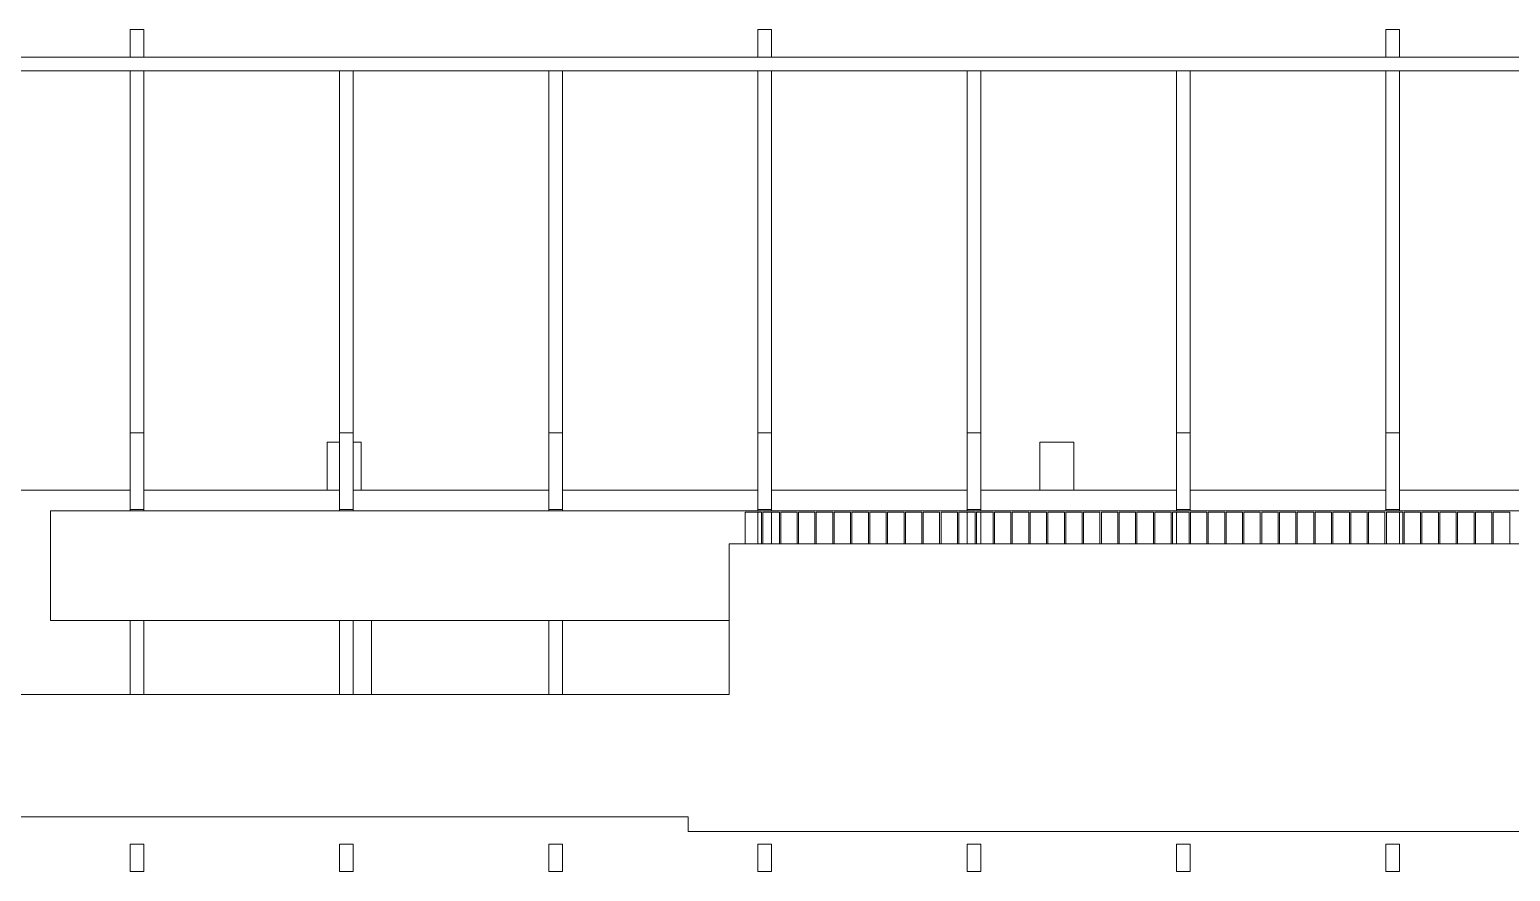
# Model space of a CAD drawing. Header units: metres. Extents: x -223175 to -223082, y -66 to 73.
# Drawn here: x -223151.14 to -223140.34, y -3.13 to 3.01 of the extents above; entities that cross this region are included whole.
import ezdxf

# ---------------------------------------------------------------- set-up
doc = ezdxf.new("R2010")
doc.units = ezdxf.units.M
doc.header["$MEASUREMENT"] = 0
for name, color, linetype in [('ARCHICAD Fenstern', 7, 'Continuous'), ('ARCHICAD Türen', 7, 'Continuous'), ('cs-aussenanlagen.cs', 7, 'Continuous'), ('cs-balkone-terrassen.cs', 7, 'Continuous'), ('cs-neubau.cs', 7, 'Continuous'), ('cs-wand tr.cs', 7, 'Continuous')]:
    doc.layers.add(name, color=color, linetype=linetype)
for name, color, linetype, lineweight, true_color in [('ARCHICAD Fenstern_Stift_Nr__251', 7, 'Continuous', 0, 0x6d6d6d), ('ARCHICAD Türen_Stift_Nr__251', 7, 'Continuous', 0, 0x6d6d6d), ('cs-aussenanlagen.cs_Stift_Nr__251', 7, 'Continuous', 0, 0x6d6d6d), ('cs-balkone-terrassen.cs_Stift_Nr__251', 7, 'Continuous', 0, 0x6d6d6d), ('cs-neubau.cs_Stift_Nr__251', 7, 'Continuous', 0, 0x6d6d6d), ('cs-wand tr.cs_Stift_Nr__251', 7, 'Continuous', 0, 0x6d6d6d)]:
    doc.layers.add(name, color=color, linetype=linetype, lineweight=lineweight, true_color=true_color)

# ---------------------------------------------------------------- blocks, each defined once
blk = doc.blocks.new('Schnittelement_105', base_point=(-223131.116, 0))
at = {"layer": 'cs-neubau.cs_Stift_Nr__251', "color": 251, "linetype": 'Continuous', "lineweight": 0, "true_color": 0x6d6d6d}
for p, q in [((-223151.837, -0.35), (-223150.41, -0.35)), ((-223150.31, -0.35), (-223148.883, -0.35)), ((-223148.783, -0.35), (-223147.355, -0.35)), ((-223147.255, -0.35), (-223145.828, -0.35)), ((-223145.728, -0.35), (-223144.301, -0.35)), ((-223144.201, -0.35), (-223142.773, -0.35)), ((-223142.673, -0.35), (-223141.246, -0.35)), ((-223141.146, -0.35), (-223139.719, -0.35)), ((-223139.619, -0.35), (-223138.191, -0.35)), ((-223138.091, -0.35), (-223136.677, -0.35)), ((-223152.287, -0.9), (-223152.287, -1.84))]:
    blk.add_line(p, q, dxfattribs=at)
blk = doc.blocks.new('Schnittelement_113', base_point=(-223131.116, 0))
at = {"layer": 'cs-neubau.cs_Stift_Nr__251', "color": 251, "linetype": 'Continuous', "lineweight": 0, "true_color": 0x6d6d6d}
for p, q in [((-223146.037, -0.74), (-223146.037, -1.84)), ((-223146.037, -0.74), (-223137.85, -0.74)), ((-223146.037, -1.84), (-223146.337, -1.84)), ((-223146.337, -2.732), (-223146.337, -2.84)), ((-223146.337, -2.84), (-223137.85, -2.84))]:
    blk.add_line(p, q, dxfattribs=at)
blk = doc.blocks.new('Schnittelement_167', base_point=(-223131.116, 0))
at = {"layer": 'cs-balkone-terrassen.cs_Stift_Nr__251', "color": 251, "linetype": 'Continuous', "lineweight": 0, "true_color": 0x6d6d6d}
for p, q in [((-223150.99, -0.5), (-223150.99, -1.3)), ((-223150.99, -0.5), (-223137.758, -0.5)), ((-223137.758, -0.51), (-223137.758, -0.5)), ((-223150.99, -1.3), (-223146.037, -1.3))]:
    blk.add_line(p, q, dxfattribs=at)
blk = doc.blocks.new('Schnittelement_188', base_point=(-223131.116, 0))
at = {"layer": 'ARCHICAD Fenstern_Stift_Nr__251', "color": 251, "linetype": 'Continuous', "lineweight": 0, "true_color": 0x6d6d6d}
for p, q in [((-223140.462, -0.51), (-223140.342, -0.51)), ((-223140.462, -0.74), (-223140.462, -0.51)), ((-223140.342, -0.51), (-223140.342, -0.74))]:
    blk.add_line(p, q, dxfattribs=at)
blk = doc.blocks.new('Schnittelement_189', base_point=(-223131.116, 0))
at = {"layer": 'ARCHICAD Fenstern_Stift_Nr__251', "color": 251, "linetype": 'Continuous', "lineweight": 0, "true_color": 0x6d6d6d}
for p, q in [((-223140.592, -0.51), (-223140.472, -0.51)), ((-223140.592, -0.74), (-223140.592, -0.51)), ((-223140.472, -0.51), (-223140.472, -0.74))]:
    blk.add_line(p, q, dxfattribs=at)
blk = doc.blocks.new('Schnittelement_190', base_point=(-223131.116, 0))
at = {"layer": 'ARCHICAD Fenstern_Stift_Nr__251', "color": 251, "linetype": 'Continuous', "lineweight": 0, "true_color": 0x6d6d6d}
for p, q in [((-223140.722, -0.51), (-223140.602, -0.51)), ((-223140.722, -0.74), (-223140.722, -0.51)), ((-223140.602, -0.51), (-223140.602, -0.74))]:
    blk.add_line(p, q, dxfattribs=at)
blk = doc.blocks.new('Schnittelement_191', base_point=(-223131.116, 0))
at = {"layer": 'ARCHICAD Fenstern_Stift_Nr__251', "color": 251, "linetype": 'Continuous', "lineweight": 0, "true_color": 0x6d6d6d}
for p, q in [((-223140.852, -0.74), (-223140.852, -0.51)), ((-223140.852, -0.51), (-223140.732, -0.51)), ((-223140.732, -0.51), (-223140.732, -0.74))]:
    blk.add_line(p, q, dxfattribs=at)
blk = doc.blocks.new('Schnittelement_192', base_point=(-223131.116, 0))
at = {"layer": 'ARCHICAD Fenstern_Stift_Nr__251', "color": 251, "linetype": 'Continuous', "lineweight": 0, "true_color": 0x6d6d6d}
for p, q in [((-223140.982, -0.51), (-223140.862, -0.51)), ((-223140.982, -0.74), (-223140.982, -0.51)), ((-223140.862, -0.51), (-223140.862, -0.74))]:
    blk.add_line(p, q, dxfattribs=at)
blk = doc.blocks.new('Schnittelement_193', base_point=(-223131.116, 0))
at = {"layer": 'ARCHICAD Fenstern_Stift_Nr__251', "color": 251, "linetype": 'Continuous', "lineweight": 0, "true_color": 0x6d6d6d}
for p, q in [((-223141.112, -0.51), (-223140.992, -0.51)), ((-223141.112, -0.74), (-223141.112, -0.51)), ((-223140.992, -0.51), (-223140.992, -0.74))]:
    blk.add_line(p, q, dxfattribs=at)
blk = doc.blocks.new('Schnittelement_194', base_point=(-223131.116, 0))
at = {"layer": 'ARCHICAD Fenstern_Stift_Nr__251', "color": 251, "linetype": 'Continuous', "lineweight": 0, "true_color": 0x6d6d6d}
for p, q in [((-223141.242, -0.51), (-223141.122, -0.51)), ((-223141.242, -0.74), (-223141.242, -0.51)), ((-223141.122, -0.51), (-223141.122, -0.74))]:
    blk.add_line(p, q, dxfattribs=at)
blk = doc.blocks.new('Schnittelement_195', base_point=(-223131.116, 0))
at = {"layer": 'ARCHICAD Fenstern_Stift_Nr__251', "color": 251, "linetype": 'Continuous', "lineweight": 0, "true_color": 0x6d6d6d}
for p, q in [((-223141.372, -0.74), (-223141.372, -0.51)), ((-223141.372, -0.51), (-223141.252, -0.51)), ((-223141.252, -0.51), (-223141.252, -0.74))]:
    blk.add_line(p, q, dxfattribs=at)
blk = doc.blocks.new('Schnittelement_196', base_point=(-223131.116, 0))
at = {"layer": 'ARCHICAD Fenstern_Stift_Nr__251', "color": 251, "linetype": 'Continuous', "lineweight": 0, "true_color": 0x6d6d6d}
for p, q in [((-223141.502, -0.51), (-223141.382, -0.51)), ((-223141.502, -0.74), (-223141.502, -0.51)), ((-223141.382, -0.51), (-223141.382, -0.74))]:
    blk.add_line(p, q, dxfattribs=at)
blk = doc.blocks.new('Schnittelement_197', base_point=(-223131.116, 0))
at = {"layer": 'ARCHICAD Fenstern_Stift_Nr__251', "color": 251, "linetype": 'Continuous', "lineweight": 0, "true_color": 0x6d6d6d}
for p, q in [((-223141.632, -0.51), (-223141.512, -0.51)), ((-223141.632, -0.74), (-223141.632, -0.51)), ((-223141.512, -0.51), (-223141.512, -0.74))]:
    blk.add_line(p, q, dxfattribs=at)
blk = doc.blocks.new('Schnittelement_198', base_point=(-223131.116, 0))
at = {"layer": 'ARCHICAD Fenstern_Stift_Nr__251', "color": 251, "linetype": 'Continuous', "lineweight": 0, "true_color": 0x6d6d6d}
for p, q in [((-223141.762, -0.51), (-223141.642, -0.51)), ((-223141.762, -0.74), (-223141.762, -0.51)), ((-223141.642, -0.51), (-223141.642, -0.74))]:
    blk.add_line(p, q, dxfattribs=at)
blk = doc.blocks.new('Schnittelement_199', base_point=(-223131.116, 0))
at = {"layer": 'ARCHICAD Fenstern_Stift_Nr__251', "color": 251, "linetype": 'Continuous', "lineweight": 0, "true_color": 0x6d6d6d}
for p, q in [((-223141.892, -0.74), (-223141.892, -0.51)), ((-223141.892, -0.51), (-223141.772, -0.51)), ((-223141.772, -0.51), (-223141.772, -0.74))]:
    blk.add_line(p, q, dxfattribs=at)
blk = doc.blocks.new('Schnittelement_200', base_point=(-223131.116, 0))
at = {"layer": 'ARCHICAD Fenstern_Stift_Nr__251', "color": 251, "linetype": 'Continuous', "lineweight": 0, "true_color": 0x6d6d6d}
for p, q in [((-223142.022, -0.51), (-223141.902, -0.51)), ((-223142.022, -0.74), (-223142.022, -0.51)), ((-223141.902, -0.51), (-223141.902, -0.74))]:
    blk.add_line(p, q, dxfattribs=at)
blk = doc.blocks.new('Schnittelement_201', base_point=(-223131.116, 0))
at = {"layer": 'ARCHICAD Fenstern_Stift_Nr__251', "color": 251, "linetype": 'Continuous', "lineweight": 0, "true_color": 0x6d6d6d}
for p, q in [((-223142.152, -0.51), (-223142.032, -0.51)), ((-223142.152, -0.74), (-223142.152, -0.51)), ((-223142.032, -0.51), (-223142.032, -0.74))]:
    blk.add_line(p, q, dxfattribs=at)
blk = doc.blocks.new('Schnittelement_202', base_point=(-223131.116, 0))
at = {"layer": 'ARCHICAD Fenstern_Stift_Nr__251', "color": 251, "linetype": 'Continuous', "lineweight": 0, "true_color": 0x6d6d6d}
for p, q in [((-223142.282, -0.51), (-223142.162, -0.51)), ((-223142.282, -0.74), (-223142.282, -0.51)), ((-223142.162, -0.51), (-223142.162, -0.74))]:
    blk.add_line(p, q, dxfattribs=at)
blk = doc.blocks.new('Schnittelement_203', base_point=(-223131.116, 0))
at = {"layer": 'ARCHICAD Fenstern_Stift_Nr__251', "color": 251, "linetype": 'Continuous', "lineweight": 0, "true_color": 0x6d6d6d}
for p, q in [((-223142.412, -0.74), (-223142.412, -0.51)), ((-223142.412, -0.51), (-223142.292, -0.51)), ((-223142.292, -0.51), (-223142.292, -0.74))]:
    blk.add_line(p, q, dxfattribs=at)
blk = doc.blocks.new('Schnittelement_204', base_point=(-223131.116, 0))
at = {"layer": 'ARCHICAD Fenstern_Stift_Nr__251', "color": 251, "linetype": 'Continuous', "lineweight": 0, "true_color": 0x6d6d6d}
for p, q in [((-223142.542, -0.51), (-223142.422, -0.51)), ((-223142.542, -0.74), (-223142.542, -0.51)), ((-223142.422, -0.51), (-223142.422, -0.74))]:
    blk.add_line(p, q, dxfattribs=at)
blk = doc.blocks.new('Schnittelement_205', base_point=(-223131.116, 0))
at = {"layer": 'ARCHICAD Fenstern_Stift_Nr__251', "color": 251, "linetype": 'Continuous', "lineweight": 0, "true_color": 0x6d6d6d}
for p, q in [((-223142.672, -0.51), (-223142.552, -0.51)), ((-223142.672, -0.74), (-223142.672, -0.51)), ((-223142.552, -0.51), (-223142.552, -0.74))]:
    blk.add_line(p, q, dxfattribs=at)
blk = doc.blocks.new('Schnittelement_206', base_point=(-223131.116, 0))
at = {"layer": 'ARCHICAD Fenstern_Stift_Nr__251', "color": 251, "linetype": 'Continuous', "lineweight": 0, "true_color": 0x6d6d6d}
for p, q in [((-223142.802, -0.51), (-223142.682, -0.51)), ((-223142.802, -0.74), (-223142.802, -0.51)), ((-223142.682, -0.51), (-223142.682, -0.74))]:
    blk.add_line(p, q, dxfattribs=at)
blk = doc.blocks.new('Schnittelement_207', base_point=(-223131.116, 0))
at = {"layer": 'ARCHICAD Fenstern_Stift_Nr__251', "color": 251, "linetype": 'Continuous', "lineweight": 0, "true_color": 0x6d6d6d}
for p, q in [((-223142.932, -0.74), (-223142.932, -0.51)), ((-223142.932, -0.51), (-223142.812, -0.51)), ((-223142.812, -0.51), (-223142.812, -0.74))]:
    blk.add_line(p, q, dxfattribs=at)
blk = doc.blocks.new('Schnittelement_208', base_point=(-223131.116, 0))
at = {"layer": 'ARCHICAD Fenstern_Stift_Nr__251', "color": 251, "linetype": 'Continuous', "lineweight": 0, "true_color": 0x6d6d6d}
for p, q in [((-223143.062, -0.51), (-223142.942, -0.51)), ((-223143.062, -0.74), (-223143.062, -0.51)), ((-223142.942, -0.51), (-223142.942, -0.74))]:
    blk.add_line(p, q, dxfattribs=at)
blk = doc.blocks.new('Schnittelement_209', base_point=(-223131.116, 0))
at = {"layer": 'ARCHICAD Fenstern_Stift_Nr__251', "color": 251, "linetype": 'Continuous', "lineweight": 0, "true_color": 0x6d6d6d}
for p, q in [((-223143.192, -0.51), (-223143.072, -0.51)), ((-223143.192, -0.74), (-223143.192, -0.51)), ((-223143.072, -0.51), (-223143.072, -0.74))]:
    blk.add_line(p, q, dxfattribs=at)
blk = doc.blocks.new('Schnittelement_210', base_point=(-223131.116, 0))
at = {"layer": 'ARCHICAD Fenstern_Stift_Nr__251', "color": 251, "linetype": 'Continuous', "lineweight": 0, "true_color": 0x6d6d6d}
for p, q in [((-223143.322, -0.51), (-223143.202, -0.51)), ((-223143.322, -0.74), (-223143.322, -0.51)), ((-223143.202, -0.51), (-223143.202, -0.74))]:
    blk.add_line(p, q, dxfattribs=at)
blk = doc.blocks.new('Schnittelement_211', base_point=(-223131.116, 0))
at = {"layer": 'ARCHICAD Fenstern_Stift_Nr__251', "color": 251, "linetype": 'Continuous', "lineweight": 0, "true_color": 0x6d6d6d}
for p, q in [((-223143.452, -0.74), (-223143.452, -0.51)), ((-223143.452, -0.51), (-223143.332, -0.51)), ((-223143.332, -0.51), (-223143.332, -0.74))]:
    blk.add_line(p, q, dxfattribs=at)
blk = doc.blocks.new('Schnittelement_212', base_point=(-223131.116, 0))
at = {"layer": 'ARCHICAD Fenstern_Stift_Nr__251', "color": 251, "linetype": 'Continuous', "lineweight": 0, "true_color": 0x6d6d6d}
for p, q in [((-223143.582, -0.51), (-223143.462, -0.51)), ((-223143.582, -0.74), (-223143.582, -0.51)), ((-223143.462, -0.51), (-223143.462, -0.74))]:
    blk.add_line(p, q, dxfattribs=at)
blk = doc.blocks.new('Schnittelement_213', base_point=(-223131.116, 0))
at = {"layer": 'ARCHICAD Fenstern_Stift_Nr__251', "color": 251, "linetype": 'Continuous', "lineweight": 0, "true_color": 0x6d6d6d}
for p, q in [((-223143.712, -0.51), (-223143.592, -0.51)), ((-223143.712, -0.74), (-223143.712, -0.51)), ((-223143.592, -0.51), (-223143.592, -0.74))]:
    blk.add_line(p, q, dxfattribs=at)
blk = doc.blocks.new('Schnittelement_214', base_point=(-223131.116, 0))
at = {"layer": 'ARCHICAD Fenstern_Stift_Nr__251', "color": 251, "linetype": 'Continuous', "lineweight": 0, "true_color": 0x6d6d6d}
for p, q in [((-223143.842, -0.51), (-223143.722, -0.51)), ((-223143.842, -0.74), (-223143.842, -0.51)), ((-223143.722, -0.51), (-223143.722, -0.74))]:
    blk.add_line(p, q, dxfattribs=at)
blk = doc.blocks.new('Schnittelement_215', base_point=(-223131.116, 0))
at = {"layer": 'ARCHICAD Fenstern_Stift_Nr__251', "color": 251, "linetype": 'Continuous', "lineweight": 0, "true_color": 0x6d6d6d}
for p, q in [((-223143.972, -0.74), (-223143.972, -0.51)), ((-223143.972, -0.51), (-223143.852, -0.51)), ((-223143.852, -0.51), (-223143.852, -0.74))]:
    blk.add_line(p, q, dxfattribs=at)
blk = doc.blocks.new('Schnittelement_216', base_point=(-223131.116, 0))
at = {"layer": 'ARCHICAD Fenstern_Stift_Nr__251', "color": 251, "linetype": 'Continuous', "lineweight": 0, "true_color": 0x6d6d6d}
for p, q in [((-223144.102, -0.51), (-223143.982, -0.51)), ((-223144.102, -0.74), (-223144.102, -0.51)), ((-223143.982, -0.51), (-223143.982, -0.74))]:
    blk.add_line(p, q, dxfattribs=at)
blk = doc.blocks.new('Schnittelement_217', base_point=(-223131.116, 0))
at = {"layer": 'ARCHICAD Fenstern_Stift_Nr__251', "color": 251, "linetype": 'Continuous', "lineweight": 0, "true_color": 0x6d6d6d}
for p, q in [((-223144.232, -0.51), (-223144.112, -0.51)), ((-223144.232, -0.74), (-223144.232, -0.51)), ((-223144.112, -0.51), (-223144.112, -0.74))]:
    blk.add_line(p, q, dxfattribs=at)
blk = doc.blocks.new('Schnittelement_218', base_point=(-223131.116, 0))
at = {"layer": 'ARCHICAD Fenstern_Stift_Nr__251', "color": 251, "linetype": 'Continuous', "lineweight": 0, "true_color": 0x6d6d6d}
for p, q in [((-223144.362, -0.51), (-223144.242, -0.51)), ((-223144.362, -0.74), (-223144.362, -0.51)), ((-223144.242, -0.51), (-223144.242, -0.74))]:
    blk.add_line(p, q, dxfattribs=at)
blk = doc.blocks.new('Schnittelement_219', base_point=(-223131.116, 0))
at = {"layer": 'ARCHICAD Fenstern_Stift_Nr__251', "color": 251, "linetype": 'Continuous', "lineweight": 0, "true_color": 0x6d6d6d}
for p, q in [((-223144.492, -0.74), (-223144.492, -0.51)), ((-223144.492, -0.51), (-223144.372, -0.51)), ((-223144.372, -0.51), (-223144.372, -0.74))]:
    blk.add_line(p, q, dxfattribs=at)
blk = doc.blocks.new('Schnittelement_220', base_point=(-223131.116, 0))
at = {"layer": 'ARCHICAD Fenstern_Stift_Nr__251', "color": 251, "linetype": 'Continuous', "lineweight": 0, "true_color": 0x6d6d6d}
for p, q in [((-223144.622, -0.51), (-223144.502, -0.51)), ((-223144.622, -0.74), (-223144.622, -0.51)), ((-223144.502, -0.51), (-223144.502, -0.74))]:
    blk.add_line(p, q, dxfattribs=at)
blk = doc.blocks.new('Schnittelement_221', base_point=(-223131.116, 0))
at = {"layer": 'ARCHICAD Fenstern_Stift_Nr__251', "color": 251, "linetype": 'Continuous', "lineweight": 0, "true_color": 0x6d6d6d}
for p, q in [((-223144.752, -0.51), (-223144.632, -0.51)), ((-223144.752, -0.74), (-223144.752, -0.51)), ((-223144.632, -0.51), (-223144.632, -0.74))]:
    blk.add_line(p, q, dxfattribs=at)
blk = doc.blocks.new('Schnittelement_222', base_point=(-223131.116, 0))
at = {"layer": 'ARCHICAD Fenstern_Stift_Nr__251', "color": 251, "linetype": 'Continuous', "lineweight": 0, "true_color": 0x6d6d6d}
for p, q in [((-223144.882, -0.51), (-223144.762, -0.51)), ((-223144.882, -0.74), (-223144.882, -0.51)), ((-223144.762, -0.51), (-223144.762, -0.74))]:
    blk.add_line(p, q, dxfattribs=at)
blk = doc.blocks.new('Schnittelement_223', base_point=(-223131.116, 0))
at = {"layer": 'ARCHICAD Fenstern_Stift_Nr__251', "color": 251, "linetype": 'Continuous', "lineweight": 0, "true_color": 0x6d6d6d}
for p, q in [((-223145.012, -0.74), (-223145.012, -0.51)), ((-223145.012, -0.51), (-223144.892, -0.51)), ((-223144.892, -0.51), (-223144.892, -0.74))]:
    blk.add_line(p, q, dxfattribs=at)
blk = doc.blocks.new('Schnittelement_224', base_point=(-223131.116, 0))
at = {"layer": 'ARCHICAD Fenstern_Stift_Nr__251', "color": 251, "linetype": 'Continuous', "lineweight": 0, "true_color": 0x6d6d6d}
for p, q in [((-223145.142, -0.51), (-223145.022, -0.51)), ((-223145.142, -0.74), (-223145.142, -0.51)), ((-223145.022, -0.51), (-223145.022, -0.74))]:
    blk.add_line(p, q, dxfattribs=at)
blk = doc.blocks.new('Schnittelement_225', base_point=(-223131.116, 0))
at = {"layer": 'ARCHICAD Fenstern_Stift_Nr__251', "color": 251, "linetype": 'Continuous', "lineweight": 0, "true_color": 0x6d6d6d}
for p, q in [((-223145.272, -0.51), (-223145.152, -0.51)), ((-223145.272, -0.74), (-223145.272, -0.51)), ((-223145.152, -0.51), (-223145.152, -0.74))]:
    blk.add_line(p, q, dxfattribs=at)
blk = doc.blocks.new('Schnittelement_226', base_point=(-223131.116, 0))
at = {"layer": 'ARCHICAD Fenstern_Stift_Nr__251', "color": 251, "linetype": 'Continuous', "lineweight": 0, "true_color": 0x6d6d6d}
for p, q in [((-223145.402, -0.51), (-223145.282, -0.51)), ((-223145.402, -0.74), (-223145.402, -0.51)), ((-223145.282, -0.51), (-223145.282, -0.74))]:
    blk.add_line(p, q, dxfattribs=at)
blk = doc.blocks.new('Schnittelement_227', base_point=(-223131.116, 0))
at = {"layer": 'ARCHICAD Fenstern_Stift_Nr__251', "color": 251, "linetype": 'Continuous', "lineweight": 0, "true_color": 0x6d6d6d}
for p, q in [((-223145.532, -0.74), (-223145.532, -0.51)), ((-223145.532, -0.51), (-223145.412, -0.51)), ((-223145.412, -0.51), (-223145.412, -0.74))]:
    blk.add_line(p, q, dxfattribs=at)
blk = doc.blocks.new('Schnittelement_228', base_point=(-223131.116, 0))
at = {"layer": 'ARCHICAD Fenstern_Stift_Nr__251', "color": 251, "linetype": 'Continuous', "lineweight": 0, "true_color": 0x6d6d6d}
for p, q in [((-223145.662, -0.51), (-223145.542, -0.51)), ((-223145.662, -0.74), (-223145.662, -0.51)), ((-223145.542, -0.51), (-223145.542, -0.74))]:
    blk.add_line(p, q, dxfattribs=at)
blk = doc.blocks.new('Schnittelement_229', base_point=(-223131.116, 0))
at = {"layer": 'ARCHICAD Fenstern_Stift_Nr__251', "color": 251, "linetype": 'Continuous', "lineweight": 0, "true_color": 0x6d6d6d}
for p, q in [((-223145.792, -0.51), (-223145.672, -0.51)), ((-223145.792, -0.74), (-223145.792, -0.51)), ((-223145.672, -0.51), (-223145.672, -0.74))]:
    blk.add_line(p, q, dxfattribs=at)
blk = doc.blocks.new('Schnittelement_230', base_point=(-223131.116, 0))
at = {"layer": 'ARCHICAD Fenstern_Stift_Nr__251', "color": 251, "linetype": 'Continuous', "lineweight": 0, "true_color": 0x6d6d6d}
for p, q in [((-223145.922, -0.51), (-223145.802, -0.51)), ((-223145.922, -0.74), (-223145.922, -0.51)), ((-223145.802, -0.51), (-223145.802, -0.74))]:
    blk.add_line(p, q, dxfattribs=at)
blk = doc.blocks.new('Schnittelement_236', base_point=(-223131.116, 0))
at = {"layer": 'cs-aussenanlagen.cs_Stift_Nr__251', "color": 251, "linetype": 'Continuous', "lineweight": 0, "true_color": 0x6d6d6d}
for p, q in [((-223150.41, 3.01), (-223150.41, 2.81)), ((-223150.31, 3.01), (-223150.41, 3.01)), ((-223150.31, 2.81), (-223150.31, 3.01))]:
    blk.add_line(p, q, dxfattribs=at)
blk = doc.blocks.new('Schnittelement_237', base_point=(-223131.116, 0))
at = {"layer": 'cs-aussenanlagen.cs_Stift_Nr__251', "color": 251, "linetype": 'Continuous', "lineweight": 0, "true_color": 0x6d6d6d}
for p, q in [((-223150.41, 2.71), (-223150.41, 0.07)), ((-223150.31, 0.07), (-223150.31, 2.71)), ((-223150.41, -0.49), (-223150.31, -0.49))]:
    blk.add_line(p, q, dxfattribs=at)
blk = doc.blocks.new('Schnittelement_238', base_point=(-223131.116, 0))
at = {"layer": 'cs-aussenanlagen.cs_Stift_Nr__251', "color": 251, "linetype": 'Continuous', "lineweight": 0, "true_color": 0x6d6d6d}
for p, q in [((-223148.883, 2.71), (-223148.883, 0.07)), ((-223148.783, 0.07), (-223148.783, 2.71)), ((-223148.883, -0.49), (-223148.783, -0.49))]:
    blk.add_line(p, q, dxfattribs=at)
blk = doc.blocks.new('Schnittelement_239', base_point=(-223131.116, 0))
at = {"layer": 'cs-aussenanlagen.cs_Stift_Nr__251', "color": 251, "linetype": 'Continuous', "lineweight": 0, "true_color": 0x6d6d6d}
for p, q in [((-223147.355, 2.71), (-223147.355, 0.07)), ((-223147.255, 0.07), (-223147.255, 2.71)), ((-223147.355, -0.49), (-223147.255, -0.49))]:
    blk.add_line(p, q, dxfattribs=at)
blk = doc.blocks.new('Schnittelement_240', base_point=(-223131.116, 0))
at = {"layer": 'cs-aussenanlagen.cs_Stift_Nr__251', "color": 251, "linetype": 'Continuous', "lineweight": 0, "true_color": 0x6d6d6d}
for p, q in [((-223145.828, 2.71), (-223145.828, 0.07)), ((-223145.728, 0.07), (-223145.728, 2.71)), ((-223145.828, -0.49), (-223145.728, -0.49))]:
    blk.add_line(p, q, dxfattribs=at)
blk = doc.blocks.new('Schnittelement_241', base_point=(-223131.116, 0))
at = {"layer": 'cs-aussenanlagen.cs_Stift_Nr__251', "color": 251, "linetype": 'Continuous', "lineweight": 0, "true_color": 0x6d6d6d}
for p, q in [((-223144.301, 2.71), (-223144.301, 0.07)), ((-223144.201, 0.07), (-223144.201, 2.71)), ((-223144.301, -0.49), (-223144.201, -0.49))]:
    blk.add_line(p, q, dxfattribs=at)
blk = doc.blocks.new('Schnittelement_242', base_point=(-223131.116, 0))
at = {"layer": 'cs-aussenanlagen.cs_Stift_Nr__251', "color": 251, "linetype": 'Continuous', "lineweight": 0, "true_color": 0x6d6d6d}
for p, q in [((-223142.773, 2.71), (-223142.773, 0.07)), ((-223142.673, 0.07), (-223142.673, 2.71)), ((-223142.773, -0.49), (-223142.673, -0.49))]:
    blk.add_line(p, q, dxfattribs=at)
blk = doc.blocks.new('Schnittelement_243', base_point=(-223131.116, 0))
at = {"layer": 'cs-aussenanlagen.cs_Stift_Nr__251', "color": 251, "linetype": 'Continuous', "lineweight": 0, "true_color": 0x6d6d6d}
for p, q in [((-223141.246, 2.71), (-223141.246, 0.07)), ((-223141.146, 0.07), (-223141.146, 2.71)), ((-223141.246, -0.49), (-223141.146, -0.49))]:
    blk.add_line(p, q, dxfattribs=at)
blk = doc.blocks.new('Schnittelement_248', base_point=(-223131.116, 0))
at = {"layer": 'cs-aussenanlagen.cs_Stift_Nr__251', "color": 251, "linetype": 'Continuous', "lineweight": 0, "true_color": 0x6d6d6d}
for p, q in [((-223141.246, 3.01), (-223141.246, 2.81)), ((-223141.146, 3.01), (-223141.246, 3.01)), ((-223141.146, 2.81), (-223141.146, 3.01))]:
    blk.add_line(p, q, dxfattribs=at)
blk = doc.blocks.new('Schnittelement_249', base_point=(-223131.116, 0))
at = {"layer": 'cs-aussenanlagen.cs_Stift_Nr__251', "color": 251, "linetype": 'Continuous', "lineweight": 0, "true_color": 0x6d6d6d}
for p, q in [((-223145.828, 3.01), (-223145.828, 2.81)), ((-223145.728, 3.01), (-223145.828, 3.01)), ((-223145.728, 2.81), (-223145.728, 3.01))]:
    blk.add_line(p, q, dxfattribs=at)
blk = doc.blocks.new('Schnittelement_250', base_point=(-223131.116, 0))
at = {"layer": 'cs-aussenanlagen.cs_Stift_Nr__251', "color": 251, "linetype": 'Continuous', "lineweight": 0, "true_color": 0x6d6d6d}
for p, q in [((-223151.937, 2.81), (-223151.937, 2.71)), ((-223151.937, 2.81), (-223136.664, 2.81)), ((-223136.564, 2.81), (-223136.564, 2.71)), ((-223151.937, 2.71), (-223136.564, 2.71))]:
    blk.add_line(p, q, dxfattribs=at)
blk = doc.blocks.new('Schnittelement_286', base_point=(-223131.116, 0))
at = {"layer": 'cs-neubau.cs_Stift_Nr__251', "color": 251, "linetype": 'Continuous', "lineweight": 0, "true_color": 0x6d6d6d}
for p, q in [((-223152.337, -1.84), (-223146.337, -1.84)), ((-223152.337, -2.732), (-223146.337, -2.732))]:
    blk.add_line(p, q, dxfattribs=at)
blk = doc.blocks.new('Schnittelement_287', base_point=(-223131.116, 0))
at = {"layer": 'ARCHICAD Türen_Stift_Nr__251', "color": 251, "linetype": 'Continuous', "lineweight": 0, "true_color": 0x6d6d6d}
for p, q in [((-223148.648, -1.84), (-223148.648, -1.3)), ((-223148.648, -1.3), (-223148.648, -1.84))]:
    blk.add_line(p, q, dxfattribs=at)
blk = doc.blocks.new('Schnittelement_304', base_point=(-223131.116, 0))
at = {"layer": 'cs-aussenanlagen.cs_Stift_Nr__251', "color": 251, "linetype": 'Continuous', "lineweight": 0, "true_color": 0x6d6d6d}
for p, q in [((-223150.41, 0.07), (-223150.41, -0.5)), ((-223150.31, 0.07), (-223150.41, 0.07)), ((-223150.31, -0.5), (-223150.31, 0.07)), ((-223150.41, -0.5), (-223150.41, -0.501)), ((-223150.31, -0.501), (-223150.31, -0.501)), ((-223150.41, -1.3), (-223150.41, -1.84)), ((-223150.31, -1.84), (-223150.31, -1.3)), ((-223150.41, -2.932), (-223150.41, -3.13)), ((-223150.41, -2.932), (-223150.31, -2.932)), ((-223150.31, -3.13), (-223150.31, -2.932)), ((-223150.41, -3.13), (-223150.31, -3.13))]:
    blk.add_line(p, q, dxfattribs=at)
blk = doc.blocks.new('Schnittelement_305', base_point=(-223131.116, 0))
at = {"layer": 'cs-aussenanlagen.cs_Stift_Nr__251', "color": 251, "linetype": 'Continuous', "lineweight": 0, "true_color": 0x6d6d6d}
for p, q in [((-223148.883, 0.07), (-223148.883, -0.5)), ((-223148.783, 0.07), (-223148.883, 0.07)), ((-223148.783, -0.5), (-223148.783, 0.07)), ((-223148.883, -1.3), (-223148.883, -1.84)), ((-223148.783, -1.84), (-223148.783, -1.3)), ((-223148.883, -2.932), (-223148.883, -3.13)), ((-223148.883, -2.932), (-223148.783, -2.932)), ((-223148.783, -3.13), (-223148.783, -2.932)), ((-223148.883, -3.13), (-223148.783, -3.13))]:
    blk.add_line(p, q, dxfattribs=at)
blk = doc.blocks.new('Schnittelement_306', base_point=(-223131.116, 0))
at = {"layer": 'cs-aussenanlagen.cs_Stift_Nr__251', "color": 251, "linetype": 'Continuous', "lineweight": 0, "true_color": 0x6d6d6d}
for p, q in [((-223147.355, 0.07), (-223147.355, -0.5)), ((-223147.255, 0.07), (-223147.355, 0.07)), ((-223147.255, -0.5), (-223147.255, 0.07)), ((-223147.355, -1.3), (-223147.355, -1.84)), ((-223147.255, -1.84), (-223147.255, -1.3)), ((-223147.355, -2.932), (-223147.355, -3.13)), ((-223147.355, -2.932), (-223147.255, -2.932)), ((-223147.255, -3.13), (-223147.255, -2.932)), ((-223147.355, -3.13), (-223147.255, -3.13))]:
    blk.add_line(p, q, dxfattribs=at)
blk = doc.blocks.new('Schnittelement_307', base_point=(-223131.116, 0))
at = {"layer": 'cs-aussenanlagen.cs_Stift_Nr__251', "color": 251, "linetype": 'Continuous', "lineweight": 0, "true_color": 0x6d6d6d}
for p, q in [((-223145.828, 0.07), (-223145.828, -0.5)), ((-223145.728, 0.07), (-223145.828, 0.07)), ((-223145.728, -0.5), (-223145.728, 0.07)), ((-223145.828, -0.51), (-223145.828, -0.74)), ((-223145.728, -0.74), (-223145.728, -0.51)), ((-223145.828, -2.932), (-223145.828, -3.13)), ((-223145.828, -2.932), (-223145.728, -2.932)), ((-223145.728, -3.13), (-223145.728, -2.932)), ((-223145.828, -3.13), (-223145.728, -3.13))]:
    blk.add_line(p, q, dxfattribs=at)
blk = doc.blocks.new('Schnittelement_308', base_point=(-223131.116, 0))
at = {"layer": 'cs-aussenanlagen.cs_Stift_Nr__251', "color": 251, "linetype": 'Continuous', "lineweight": 0, "true_color": 0x6d6d6d}
for p, q in [((-223144.301, 0.07), (-223144.301, -0.5)), ((-223144.201, 0.07), (-223144.301, 0.07)), ((-223144.201, -0.5), (-223144.201, 0.07)), ((-223144.301, -0.51), (-223144.301, -0.74)), ((-223144.201, -0.74), (-223144.201, -0.51)), ((-223144.301, -2.932), (-223144.301, -3.13)), ((-223144.301, -2.932), (-223144.201, -2.932)), ((-223144.201, -3.13), (-223144.201, -2.932)), ((-223144.301, -3.13), (-223144.201, -3.13))]:
    blk.add_line(p, q, dxfattribs=at)
blk = doc.blocks.new('Schnittelement_309', base_point=(-223131.116, 0))
at = {"layer": 'cs-aussenanlagen.cs_Stift_Nr__251', "color": 251, "linetype": 'Continuous', "lineweight": 0, "true_color": 0x6d6d6d}
for p, q in [((-223142.773, 0.07), (-223142.773, -0.5)), ((-223142.673, 0.07), (-223142.773, 0.07)), ((-223142.673, -0.5), (-223142.673, 0.07)), ((-223142.773, -0.51), (-223142.773, -0.74)), ((-223142.773, -2.932), (-223142.773, -3.13)), ((-223142.773, -2.932), (-223142.673, -2.932)), ((-223142.673, -3.13), (-223142.673, -2.932)), ((-223142.773, -3.13), (-223142.673, -3.13))]:
    blk.add_line(p, q, dxfattribs=at)
blk = doc.blocks.new('Schnittelement_310', base_point=(-223131.116, 0))
at = {"layer": 'cs-aussenanlagen.cs_Stift_Nr__251', "color": 251, "linetype": 'Continuous', "lineweight": 0, "true_color": 0x6d6d6d}
for p, q in [((-223141.246, 0.07), (-223141.246, -0.5)), ((-223141.146, 0.07), (-223141.246, 0.07)), ((-223141.146, -0.5), (-223141.146, 0.07)), ((-223141.146, -0.74), (-223141.146, -0.51)), ((-223141.246, -2.932), (-223141.246, -3.13)), ((-223141.246, -2.932), (-223141.146, -2.932)), ((-223141.146, -3.13), (-223141.146, -2.932)), ((-223141.246, -3.13), (-223141.146, -3.13))]:
    blk.add_line(p, q, dxfattribs=at)
blk = doc.blocks.new('Schnittelement_356', base_point=(-223131.116, 0))
at = {"layer": 'cs-wand tr.cs_Stift_Nr__251', "color": 251, "linetype": 'Continuous', "lineweight": 0, "true_color": 0x6d6d6d}
for p, q in [((-223148.971, 0), (-223148.964, 0)), ((-223148.971, -0.35), (-223148.971, 0)), ((-223148.964, 0), (-223148.95, 0)), ((-223148.95, 0), (-223148.93, 0)), ((-223148.93, 0), (-223148.905, 0)), ((-223148.905, 0), (-223148.883, 0)), ((-223148.783, 0), (-223148.764, 0)), ((-223148.764, 0), (-223148.744, 0)), ((-223148.744, 0), (-223148.73, 0)), ((-223148.73, 0), (-223148.723, 0)), ((-223148.723, -0.35), (-223148.723, 0))]:
    blk.add_line(p, q, dxfattribs=at)
blk = doc.blocks.new('Schnittelement_358', base_point=(-223131.116, 0))
at = {"layer": 'cs-wand tr.cs_Stift_Nr__251', "color": 251, "linetype": 'Continuous', "lineweight": 0, "true_color": 0x6d6d6d}
for p, q in [((-223143.771, 0), (-223143.764, 0)), ((-223143.771, -0.35), (-223143.771, 0)), ((-223143.764, 0), (-223143.75, 0)), ((-223143.75, 0), (-223143.73, 0)), ((-223143.73, 0), (-223143.705, 0)), ((-223143.705, 0), (-223143.677, 0)), ((-223143.677, 0), (-223143.647, 0)), ((-223143.647, 0), (-223143.617, 0)), ((-223143.617, 0), (-223143.589, 0)), ((-223143.589, 0), (-223143.564, 0)), ((-223143.564, 0), (-223143.544, 0)), ((-223143.544, 0), (-223143.53, 0)), ((-223143.53, 0), (-223143.523, 0)), ((-223143.523, -0.35), (-223143.523, 0))]:
    blk.add_line(p, q, dxfattribs=at)

msp = doc.modelspace()

# ---------------------------------------------------------------- block references
at = {"layer": 'ARCHICAD Fenstern', "lineweight": 0}
for name in ['Schnittelement_230', 'Schnittelement_229', 'Schnittelement_228', 'Schnittelement_227', 'Schnittelement_226', 'Schnittelement_225', 'Schnittelement_224', 'Schnittelement_223', 'Schnittelement_222', 'Schnittelement_221', 'Schnittelement_220', 'Schnittelement_219', 'Schnittelement_218', 'Schnittelement_217', 'Schnittelement_216', 'Schnittelement_215', 'Schnittelement_214', 'Schnittelement_213', 'Schnittelement_212', 'Schnittelement_211', 'Schnittelement_210', 'Schnittelement_209', 'Schnittelement_208', 'Schnittelement_207', 'Schnittelement_206', 'Schnittelement_205', 'Schnittelement_204', 'Schnittelement_203', 'Schnittelement_202', 'Schnittelement_201', 'Schnittelement_200', 'Schnittelement_199', 'Schnittelement_198', 'Schnittelement_197', 'Schnittelement_196', 'Schnittelement_195', 'Schnittelement_194', 'Schnittelement_193', 'Schnittelement_192', 'Schnittelement_191', 'Schnittelement_190', 'Schnittelement_189', 'Schnittelement_188']:
    msp.add_blockref(name, (-223131.116, 0), dxfattribs=at)
at = {"layer": 'ARCHICAD Türen', "lineweight": 0}
msp.add_blockref('Schnittelement_287', (-223131.116, 0), dxfattribs=at)
at = {"layer": 'cs-aussenanlagen.cs', "lineweight": 0}
for name in ['Schnittelement_236', 'Schnittelement_249', 'Schnittelement_248', 'Schnittelement_250', 'Schnittelement_237', 'Schnittelement_238', 'Schnittelement_239', 'Schnittelement_240', 'Schnittelement_241', 'Schnittelement_242', 'Schnittelement_243', 'Schnittelement_304', 'Schnittelement_305', 'Schnittelement_306', 'Schnittelement_307', 'Schnittelement_308', 'Schnittelement_309', 'Schnittelement_310']:
    msp.add_blockref(name, (-223131.116, 0), dxfattribs=at)
at = {"layer": 'cs-balkone-terrassen.cs', "lineweight": 0}
msp.add_blockref('Schnittelement_167', (-223131.116, 0), dxfattribs=at)
at = {"layer": 'cs-neubau.cs', "lineweight": 0}
for name in ['Schnittelement_105', 'Schnittelement_113', 'Schnittelement_286']:
    msp.add_blockref(name, (-223131.116, 0), dxfattribs=at)
at = {"layer": 'cs-wand tr.cs', "lineweight": 0}
for name in ['Schnittelement_356', 'Schnittelement_358']:
    msp.add_blockref(name, (-223131.116, 0), dxfattribs=at)

doc.saveas('drawing.dxf')
